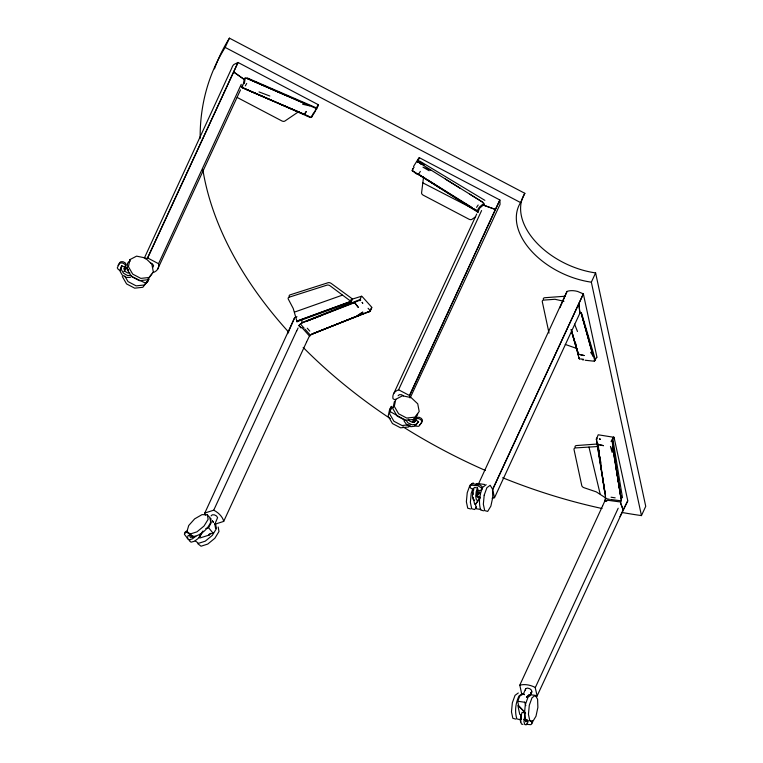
<?xml version="1.0" encoding="UTF-8"?>
<svg xmlns="http://www.w3.org/2000/svg" width="763" height="763" viewBox="0 0 763 763"><rect width="100%" height="100%" fill="white"/><g stroke="black" fill="none" stroke-linecap="round" stroke-linejoin="round"><path stroke-width="1.14" d="M535.922 696.409A16.786 10.606 24.8 0 0 537.038 696.114L623.218 510.056L620.538 502.855L621.177 499.507L612.555 446.489L621.196 498.888L612.145 441.481L614.053 437.323L598.202 434.786L596.389 439.24L605.526 497.285L604.992 500.642L602.56 506.003M404.171 419.259L404.152 421.157L406.736 424.743L410.914 426.689L414.996 426.212L418.544 421.596L415.711 420.108L414.509 421.786L412.211 422.197L409.779 421.176L408.215 419.135M604.906 500.709L605.25 499.822M537.152 696.018L535.168 687.406A16.786 10.606 24.8 0 0 519.822 685.222L521.692 693.929M598.373 446.393L599.289 453.775M525.173 717.468L525.554 721.684L526.451 721.722L527.367 720.138L524.076 719.671M492.106 498.22A16.786 10.606 24.8 0 0 494.453 497.734L492.583 489.016M281.366 104.579L304.323 114.402L306.297 111.503L304.323 114.402L241.48 87.173L310.312 117.502L311.571 117.197L315.72 110.549M360.088 299.411C357.713 301.299 362.301 300.86 360.088 299.411L361.509 296.263L362.063 296.454L371.695 307.174L369.893 311.428L311.962 334.032L364.123 313.278L311.476 334.423L309.063 336.798L306.564 342.043M132.152 276.654L146.2 283.435L148.651 279.525L148.251 278.829M144.302 258.199L231.923 67.735A16.786 10.606 24.8 0 1 233.936 64.473L238.027 62.461L318.305 104.712L316.006 108.422L246.544 78.188L245.257 78.064L244.332 83.568M598.345 447.175L598.402 446.632M245.257 78.064L244.313 78.532L243.387 84.025L242.443 85.332M294.623 317.637L296.988 316.74M605.469 498.592L609.475 499.298M423.522 177.197L421.586 192.858A2.794 1.764 24.8 0 0 423.274 195.204L468.892 219.162A2.794 1.764 24.8 0 0 471.963 219.315L475.645 216.768M581.33 312.506L594.167 355.701L595.264 360.327L593.757 360.985L594.367 361.157L596.914 357.017L583.361 293.879L577.562 291.428A16.786 10.606 24.8 0 0 567.071 291.371L559.966 307.699M287.708 333.669L294.737 317.465L204.742 513.165A16.786 10.606 24.8 0 0 205.409 515.168M414.09 422.235L416.15 418.038L417.18 417.304L419.297 417.332L421.395 418.439L422.502 420.098L421.071 423.284M289.358 296.836A2.794 1.764 24.8 0 1 290.121 294.842L328.071 282.73A2.794 1.764 24.8 0 1 331.256 283.464L352.525 299.029L350.885 302.224L296.874 321.738M129.948 272.973L127.488 272.896L125.237 271.466L124.14 269.272L124.655 267.231L121.822 265.743L121.25 269.387L123.377 273.135L127.373 275.481L131.618 275.481M310.312 117.502L311.628 117.092M124.827 269.11L125.266 267.079M389.712 409.054L388.176 416.15L392.478 423.57L400.594 427.833L408.73 426.946L410.179 425.067M394.395 401.567L392.859 408.672L397.161 416.093L405.277 420.346L413.412 419.459L417.18 415.577L417.762 413.842M148.651 279.525L148.499 279.039M477.8 210.054L478.143 212.391L418.42 174.46C416.312 175.28 410.475 167.822 412.449 171.15M414.071 167.488L413.517 166.487L418.763 158.113L419.993 158.036L499.889 200.001L495.359 209.444L483.828 205.257L483.818 203.368L482.941 202.357L469.76 194.174M212.944 533.022L208.547 527.681L205.81 528.549M525.068 713.872L523.933 721.483L524.725 724.507L526.222 724.85L527.843 722.37L527.367 720.138M153.153 267.069L153.582 265.61L152.476 263.931L150.368 262.825M525.316 690.095L525.736 688.636L527.491 688.073L529.76 688.684L531.468 690.162L531.83 691.831L529.827 695.227M184.97 533.07L185.409 531.63L187.145 531.077M477.838 212.219L479.679 208.137L484.047 204.455M192.534 537.19L190.426 534.825L189.853 536.599L190.664 537.448L193.926 536.027M148.623 279.363L148.051 281.089L144.274 284.981L136.138 285.867L128.031 281.604L124.808 276.044M124.503 269.682L125.513 266.668M405.267 420.108L389.721 411.343L391.4 406.336M474.452 500.223L473.05 499.326L472.45 495.893L472.898 491.324L474.214 487.443L477.504 487.91L476.188 491.792L475.74 496.37L476.341 499.794L477.752 500.69L480.423 497.257M472.764 489.035L471.229 493.308L470.361 502.369L471.734 508.778L474.71 509.541L476.541 506.937M418.124 161.031L417.685 162.462A1.011 0.677 30.8 0 1 417.275 161.527L419.526 157.884M473.422 489.064L472.583 491.124L473.279 494.386M522.932 724.383L521.434 724.039L520.643 721.016L520.891 716.524L522.073 712.365L525.373 712.833L518.621 705.575L517.686 701.226L519.784 696.075L523.666 693.767L523.075 693.653M566.957 291.552L478.63 483.666M412.335 170.273L413.241 168.222M417.514 161.298L419.021 157.912M296.75 330.923L298.075 327.985M351.333 301.671L330.179 285.858A2.794 1.764 24.8 0 0 326.993 285.124L289.11 297.208A2.794 1.764 24.8 0 0 288.347 299.201L293.211 308.443L297.084 321.767L296.864 321.118L350.312 301.652L350.494 302.224L352.115 299.029M200.144 138.418A402.807 254.584 24.8 0 1 225.161 47.411L229.434 38.15L524.849 193.316A68.479 43.281 24.8 0 0 595.617 272.916L645.736 506.336L641.454 515.597A402.807 254.584 24.8 0 1 621.807 512.431M147.688 257.999L238.027 62.461L147.478 257.999A16.786 10.606 24.8 0 0 145.495 258.886M152.657 272.601L152.972 272.639A16.786 10.606 24.8 0 0 158.513 263.788L241.261 84.312M157.636 269.225L240.498 89.9M214.765 524.257L223.673 521.415L306.526 342.101M393.861 393.307L476.732 213.983M395.301 400.05L393.002 398.725A16.786 10.606 24.8 0 1 398.544 389.874L481.606 210.55M409.741 397.685A16.786 10.606 24.8 0 0 409.569 395.663L495.359 209.444L483.828 205.257M409.473 395.501L499.889 200.001L500.051 204.255A16.786 10.606 24.8 0 1 499.288 205.981L410.189 397.857M641.454 515.597L591.344 282.167A68.479 43.281 24.8 0 1 520.566 202.577L524.849 193.316M492.784 489.245L583.361 293.879L492.745 489.159M591.344 282.167L595.617 272.916M494.558 497.638L579.947 313.088L578.831 303.321L579.823 313.221L580.7 312.325L581.072 312.716L593.194 356.283L590.61 352.296M519.717 685.288L602.598 505.936M535.33 687.539L618.192 508.225M204.751 513.051L213.726 510.189L296.645 330.884M530.409 694.874L531.83 691.831L530.666 692.909M612.145 441.481L611.039 441.453L613.595 436.97M311.418 117.244L312.973 114.002M525.736 688.636L523.523 693.71M223.673 521.415L223.702 521.282A16.786 10.606 24.8 0 0 213.898 510.247L213.726 510.189M620.014 516.618L627.787 500.805L614.053 437.323M370.332 310.932L371.896 307.508M299.525 324.847L299.125 325.629L301.166 327.937L298.762 325.572L301.48 323.178L359.487 300.364M208.547 527.681L211.16 522.798L210.407 518.249L211.189 519.069M210.321 533.385L209.224 535.035L199.792 538.039L199.286 537.476L202.281 532.154M199.286 537.476L202.939 530.991M245.304 85.895L246.707 83.434M146.2 283.435L148.899 278.962M412.63 422.197L414.795 418.62M521.406 717.02L519.822 719.643L516.847 718.889C514.5 711.354 515.616 702.961 519.031 695.932L522.302 693.538M391.152 406.746L390.217 408.291L389.616 413.851L393.918 421.271L402.034 425.525L409.006 424.772M313.231 113.801L318.476 105.437L318.305 104.712M389.721 411.343L392.172 407.432L393.031 407.404M412.707 422.12L414.538 419.183L414.137 418.486M413.68 422.301L416.598 418.563L418.715 418.591L420.814 419.698L421.92 421.357L421.748 422.54L418.83 426.279L416.712 426.25L414.614 425.153M414.528 422.006L415.711 420.108M118.017 265.438L119.905 262.424L120.935 261.699L123.053 261.728L125.151 262.834L126.248 264.494L124.197 268.69M121.822 265.743L120.64 267.641L120.058 271.285L122.194 275.033L126.181 277.379L130.425 277.379M124.245 268.938L125.666 265.753L124.569 264.093L122.471 262.987L120.354 262.958L119.324 263.693L117.264 267.88L118.37 269.539L120.459 270.646M123.825 271.685L126.286 267.765L127.135 267.737M439.746 187.774L418.477 174.365L420.337 171.398M477.981 209.386L479.441 207.059L483.818 203.368M476.56 207.364L478.163 205.009M480.318 497.409L475.435 504.448L476.37 508.797L480.9 509.446M243.836 79.199L233.726 72.027L243.836 79.199L244.313 78.532M200.574 535.168L198.018 538.592L194.355 541.291L191.055 542.178L189.453 540.891M316.006 108.422L315.911 109.004A1.011 0.677 31.1 0 0 316.836 108.766L316.807 107.812M151.875 274.184L147.526 279.802L139.391 280.689L131.274 276.425L126.973 269.005L127.564 263.454L128.508 261.909L130.406 260.917M147.183 281.661L142.834 287.289L134.698 288.176L126.582 283.912L122.29 276.492M412.344 421.834L414.519 419.021M418.544 421.596L416.188 424.314L412.096 424.791L407.919 422.845L405.983 420.155M476.732 496.179L478.926 496.494L477.972 497.581L477.18 496.971L477.19 492.278L477.991 490.151L477.504 487.91M241.213 86.734L241.976 85.981M470.628 484.972L471.763 483.895L473.346 483.79L480.309 485.115L481.987 486.584L482.35 488.244L481.205 489.312M476.436 495.263L479.679 492.202L480.518 494.605M521.434 719.242L520.299 720.32L520.652 721.97M531.468 723.4L532.603 722.332L532.25 720.673M211.093 515.902L212.248 514.825L214.384 514.853L216.501 515.96L217.598 517.638L215.128 523.494L215.547 528.196L215.128 523.494M398.124 395.749L399.287 394.671L401.424 394.7L403.541 395.806M476.494 495.311L479.956 492.44M241.556 86.944L242.882 85.895M579.899 359.02L578.898 357.589M357.99 315.748L362.768 312.067L357.818 315.243M350.312 301.652L350.923 301.671M476.331 484.763L477.972 483.551L484.696 484.495M195.91 536.227L192.247 538.926L188.957 539.813L187.345 538.525L188.079 535.578L190.426 534.825M473.203 482.874L469.932 485.258L467.233 492.736L466.365 501.796L467.738 508.215L470.714 508.969M475.559 484.629L477.199 483.437M486.184 484.715L482.912 487.109C479.498 494.138 478.372 502.531 480.719 510.065L483.694 510.819M518.306 692.976L515.035 695.36L512.335 702.837L511.468 711.908L512.85 718.317L515.826 719.08M535.283 695.389L532.011 697.773L529.303 705.25L528.444 714.321L529.818 720.73L532.793 721.493L535.979 716.238L537.877 707.435L537.6 699.204L535.283 695.389L531.286 694.816L528.015 697.21L525.306 704.688L524.448 713.748L525.821 720.158L528.797 720.921M419.412 425.02L420.442 424.295M596.876 357.332L596.342 357.58M298.858 111.541L284.876 121.05A2.794 1.764 24.8 0 1 281.814 120.897L237.236 97.483M627.682 500.986L623.218 510.056L620.538 502.855M392.172 407.432L392.697 407.308M476.77 210.989L477.18 210.722L474.157 208.833M301.976 322.635L359.507 299.754M311.962 334.184L364.123 313.278M322.167 315.157L305.934 321.461L354.642 302.615L358.257 307.327L354.642 302.615M369.893 311.428L366.631 312.477M296.912 321.185L350.532 301.48M364.8 313.183L367.718 312.143M294.585 312.077L342.31 295.176M350.961 299.525L361.509 296.263M579.756 359.077L579.06 358.534L577.925 353.393M565.249 296.216L544.801 297.723A2.794 1.764 24.8 0 0 543.313 299.325M598.24 443.952L576.542 445.544A2.794 1.764 24.8 0 0 575.044 447.156M596.523 438.153C597.486 437.581 596.761 440.137 596.389 439.24M207.336 514.806L202.033 514.615L194.679 518.85L188.719 525.516L186.954 531.506L190.197 534.014L196.93 531.859L204.017 526.06L208.127 519.326L207.336 514.806L209.892 517.676L210.674 522.197C207.574 529.589 200.64 535.349 192.753 536.885L189.51 534.377M593.137 361.099L585.145 360.25M621.168 500.824L610.61 499.469M620.891 502.044L607.348 500.223M580.948 358.944L583.638 359.325M476.951 490.38L480.623 490.571L481.768 489.503L481.405 487.843L477.991 485.793L471.181 485.154L470.046 486.231L470.399 487.881L473.813 489.932M477.104 491.763L479.746 492.23M517.686 701.226L524.725 702.265L525.831 705.67M524.067 719.29L526.155 719.585M526.165 724.316L530.886 724.659L532.021 723.591L531.668 721.932L529.98 720.463M611.049 497.228L615.178 497.838M611.993 440.318L612.565 440.432M302.606 104.254L309.683 105.857L247.136 78.427L286.707 95.766M578.354 354.175L571.182 329.587L578.354 354.175L584.067 355.539L578.354 354.175L572.145 333.25M563.971 301.271L554.959 299.277L543.781 300.097A2.794 1.764 24.8 0 0 542.293 301.709L549.026 333.107M369.559 311.695L369.282 311.447A1.011 0.534 -48.9 0 0 370.065 310.512L368.081 308.281M565.249 344.428L577.047 348.567M524.477 702.189L525.049 702.532M430.733 170.073L422.979 167.183L429.168 170.74M259 91.913L269.835 96.024M398.744 389.874L409.369 395.434M247.088 77.893L316.264 107.812M241.509 87.411L304.323 114.402M273.955 101.393L246.201 89.433M310.398 117.178L304.275 114.154M606.595 498.563L596.304 491.877L584.067 487.729A2.794 1.764 24.8 0 1 581.768 485.583L574.024 449.531A2.794 1.764 24.8 0 1 575.521 447.919L598.078 446.508L598.497 448.854M422.826 182.853L478.363 211.465M421.214 164.064L419.908 163.377L420.613 163.749M225.161 47.411L520.566 202.577M147.803 258.047L158.408 263.636M308.414 116.472L307.117 115.776L307.718 116.1M424.447 164.827L418.477 161.498M419.516 160.964L484.867 200.354M418.143 162.071L482.397 202.004M445.354 179.095L460.041 188.175M412.611 170.864L425.659 178.599M427.681 179.858L472.135 207.574M464.152 203.082L472.421 208.251L418.477 174.365M190.216 534.005L186.563 532.336L184.827 532.889L184.388 534.329L187.765 538.649M188.432 539.393L189.853 540.481M195.252 540.833L198.494 543.342L205.228 541.186L212.305 535.388L216.415 528.654L215.633 524.133M197.808 543.704L201.041 546.213L207.784 544.057L214.861 538.258L218.971 531.525L218.189 527.004M525.631 713.1L517.839 705.46L519.765 714.435L520.547 714.55L521.482 718.899M310.379 335.195L305.028 329.196M309.52 336.092L301.776 327.403M209.224 535.035L208.719 534.472L212.772 533.175L212.896 532.555M189.977 533.604L192.867 536.856M191.561 535.502L192.896 537.009M304.141 328.195L300.374 323.894M307.241 328.195L309.788 331.104M126.477 267.651L128.442 270.598M126.82 267.641L128.613 270.598M613.576 452.669L610.457 446.412L612.079 452.306M574.558 324.075L577.486 331.504M581.168 313.078L594.816 360.775M571.487 331.113L578.507 355.997M593.194 356.283L582.121 316.33M575.493 342.854L576.361 346.268M588.969 447.08L600.109 493.814M478.926 496.494L479.402 498.716L475.435 504.448L474.653 504.333L473.213 497.6M615.712 465.792L621.082 498.983M598.936 450.79L599.356 453.127M598.917 451.2L599.337 453.546M599.699 456.112L600.119 458.439M600.538 460.776L600.958 463.103M613.557 446.031L612.603 441.1M613.128 440.747L622.484 497.772M596.361 438.782L605.507 495.378M602.474 476.675L604.916 492.85L597.725 444.371L603.409 445.649L597.725 444.371L601.435 469.703M579.06 358.534L579.022 358.019M301.776 319.697L301.995 322.978M598.287 446.813L598.316 447.29M478.506 492.307L478.554 494.319M477.743 493.203L477.8 495.206M214.46 68.851A402.807 254.584 24.8 0 1 229.434 38.15M602.045 508.511A402.807 254.584 24.8 0 1 502.655 477.743M485.402 470.466A402.807 254.584 24.8 0 1 402.95 426.775M390.341 418.62A402.807 254.584 24.8 0 1 303.178 347.432M288.672 332.134A402.807 254.584 24.8 0 1 202.777 169.224M413.136 168.385L412.812 168.947L413.136 168.385M484.2 495.149L483.341 504.219L484.715 510.628L487.691 511.391L490.867 506.136L492.764 497.342L492.488 489.102L490.18 485.287L486.908 487.671L484.2 495.149M129.948 259.601L128.422 266.707L132.714 274.127L140.831 278.39L148.966 277.503L153.315 271.876L151.847 264.151L145.237 257.932L136.596 256.139L129.948 259.601M395.835 399.259L394.299 406.364L398.601 413.784L406.717 418.048L414.853 417.161L419.202 411.534L417.733 403.808L411.123 397.59L402.483 395.797L395.835 399.259M599.451 439.021L600.376 439.221L599.451 439.021M312.515 115.623L312.22 116.119L312.515 115.623M362.196 302.396L362.711 303.226L362.196 302.396M582.388 359.573L583.313 359.774L582.388 359.573M529.417 694.578L526.441 697.287L529.465 694.568L530.142 694.702L529.465 694.568M605.593 500.719L604.992 500.642L606.909 501.005L605.593 500.719M524.467 694.626L523.485 694.092L524.467 694.626M213.468 522.512L212.391 520.795L213.468 522.512"/></g></svg>
